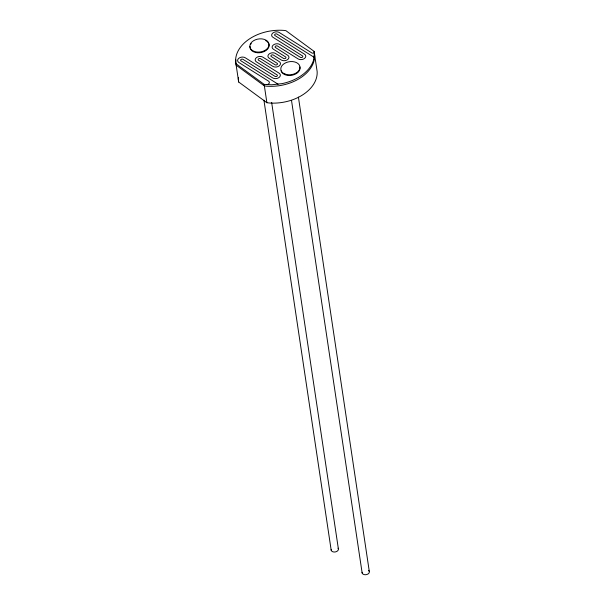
<?xml version="1.0" encoding="UTF-8"?>
<svg xmlns="http://www.w3.org/2000/svg" width="605" height="605" viewBox="0 0 605 605"><rect width="100%" height="100%" fill="white"/><g stroke="black" fill="none" stroke-linecap="round" stroke-linejoin="round"><path stroke-width="0.91" d="M314.396 53.104L313.534 60.228A39.65 26.938 -8.5 0 1 281.998 83.634L271.721 84.783L264.143 84.375L235.935 63.669L238.68 82.008L266.888 102.714L269.361 103.009A39.65 26.938 -8.5 0 0 317.133 71.451L314.101 51.372L285.893 30.666L283.42 30.371A39.65 26.938 -8.5 0 0 235.648 61.929L236.169 65.204L264.377 85.91L266.85 86.205A39.65 26.938 -8.5 0 0 314.623 54.647L314.101 51.372M314.29 52.491L314.192 52.635A1.535 1.044 -8.5 0 1 311.779 52.907L279.238 32.489A4.454 3.025 -8.5 0 0 272.976 32.927A4.454 3.025 -8.5 0 0 272.885 37.245L302.621 55.97A1.46 0.991 -8.5 0 1 302.364 57.195A1.46 0.991 -8.5 0 1 300.609 57.475L279.729 44.452A4.454 3.025 -8.5 0 0 273.46 44.891A4.454 3.025 -8.5 0 0 273.377 49.202L285.787 57.067A1.46 0.991 -8.5 0 1 285.53 58.284A1.46 0.991 -8.5 0 1 283.775 58.572L275.525 53.467A4.454 3.025 -8.5 0 0 269.263 53.905A4.454 3.025 -8.5 0 0 269.172 58.216L277.317 63.404A1.46 0.991 -8.5 0 1 277.06 64.622A1.46 0.991 -8.5 0 1 275.305 64.909L262.789 57.127A4.454 3.025 -8.5 0 0 256.52 57.566A4.454 3.025 -8.5 0 0 256.429 61.876L277.203 74.982A1.46 0.991 -8.5 0 1 276.954 76.207A1.46 0.991 -8.5 0 1 275.199 76.487L245.214 57.747A4.454 3.025 -8.5 0 0 238.952 58.186A4.454 3.025 -8.5 0 0 238.862 62.504L268.507 81.108A3.063 2.08 -8.5 0 1 267.811 84.45L267.16 84.677M278.141 84.239L240.767 60.712A1.46 0.991 -8.5 0 1 241.024 59.494A1.46 0.991 -8.5 0 1 242.779 59.214L272.764 77.947A4.454 3.025 -8.5 0 0 279.026 77.508A4.454 3.025 -8.5 0 0 279.117 73.197L258.343 60.092A1.46 0.991 -8.5 0 1 258.6 58.867A1.46 0.991 -8.5 0 1 260.354 58.587L272.87 66.368A4.454 3.025 -8.5 0 0 279.139 65.93A4.454 3.025 -8.5 0 0 279.23 61.612L271.085 56.431A1.46 0.991 -8.5 0 1 271.335 55.206A1.46 0.991 -8.5 0 1 273.089 54.926L281.348 60.031A4.454 3.025 -8.5 0 0 287.609 59.592A4.454 3.025 -8.5 0 0 287.7 55.274L275.283 47.417A1.46 0.991 -8.5 0 1 275.54 46.192A1.46 0.991 -8.5 0 1 277.294 45.912L298.174 58.935A4.454 3.025 -8.5 0 0 304.444 58.496A4.454 3.025 -8.5 0 0 304.527 54.185L274.799 35.453A1.46 0.991 -8.5 0 1 275.048 34.228A1.46 0.991 -8.5 0 1 276.81 33.948L314.139 57.301M238.68 82.008L238.385 80.268A39.65 26.938 -8.5 0 1 238.393 77.606M298.409 97.095L369.307 571.498M291.512 100.422L362.138 572.958M271.645 102.396L338.361 548.78M264.143 84.375L266.888 102.714M263.916 100.12L331.185 550.24M338.066 548.183A3.668 2.488 -8.5 0 1 335.42 551.926A3.668 2.488 -8.5 0 1 331.139 549.59M368.505 570.386A3.668 2.488 -8.5 0 1 366.827 574.531A3.668 2.488 -8.5 0 1 362.092 572.307M235.874 63.472A39.65 26.938 -8.5 0 1 235.973 59.918M267.38 41.73A9.65 6.557 -8.5 0 1 262.063 52.325A9.65 6.557 -8.5 0 1 249.986 46.366M250.523 44.641A9.65 6.557 -8.5 0 1 251.226 43.545M265.686 40.603A9.65 6.557 -8.5 0 1 266.873 41.322M299.936 66.958A9.65 6.557 -8.5 0 1 292.192 75.232A9.65 6.557 -8.5 0 1 281.053 70.793M284.917 74.029A9.65 6.557 -8.5 0 0 299.944 67.964A9.65 6.557 -8.5 0 0 286.309 62.534A9.65 6.557 -8.5 0 0 284.917 74.029M253.964 51.312A9.65 6.557 -8.5 0 0 268.998 45.246A9.65 6.557 -8.5 0 0 255.355 39.817A9.65 6.557 -8.5 0 0 253.964 51.312"/></g></svg>
